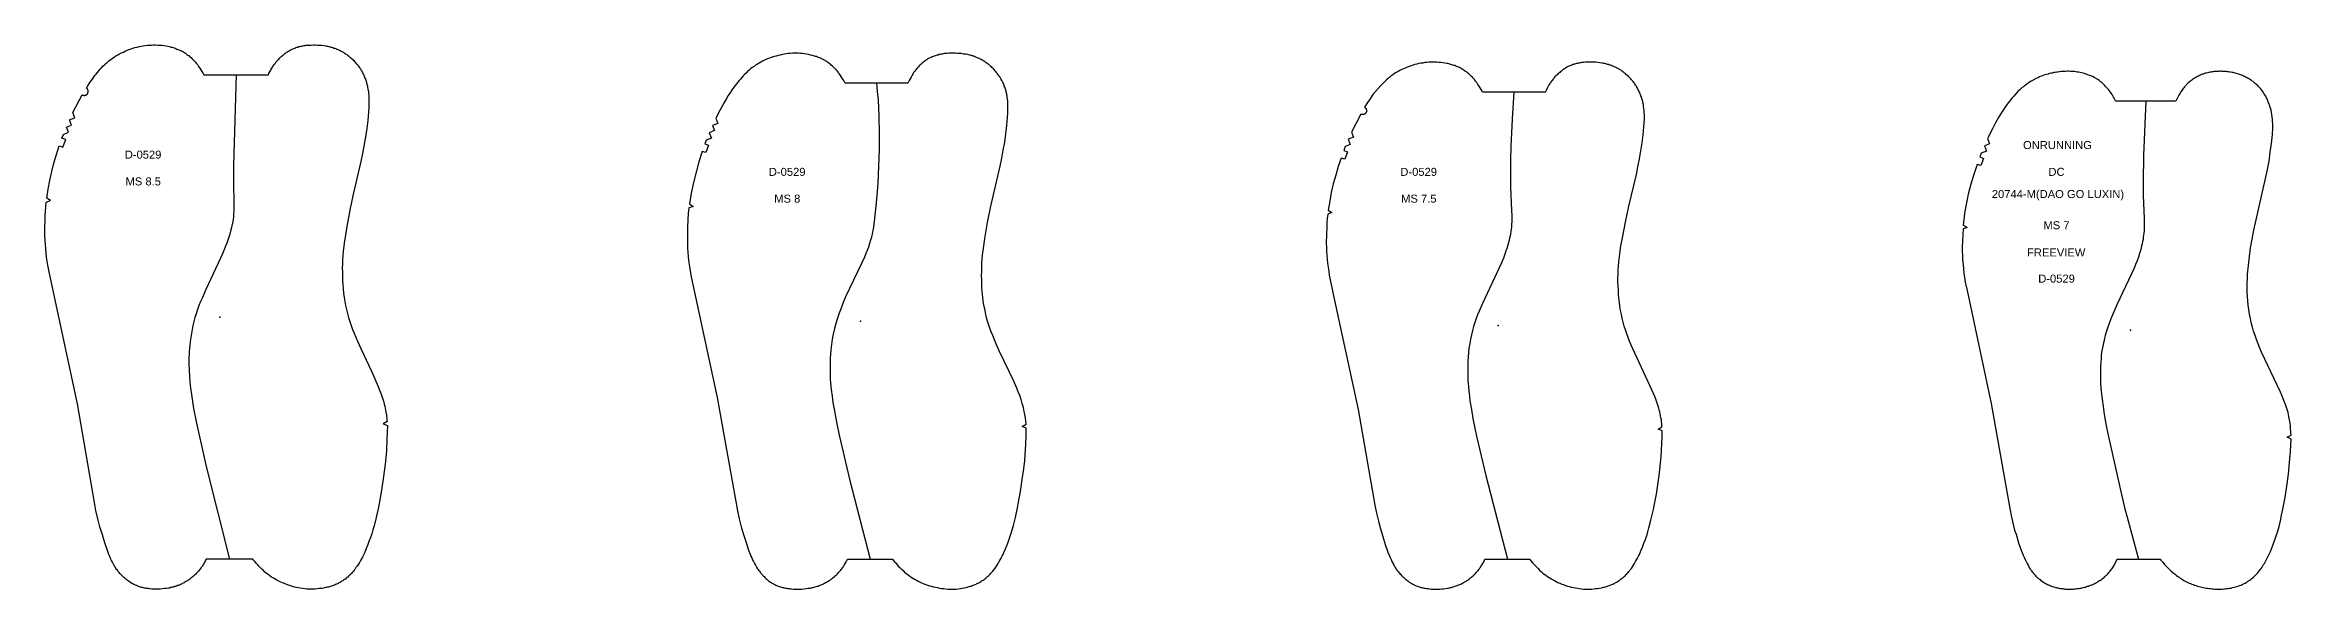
# Model space of a CAD drawing. Extents: x -397 to 4045, y -1309 to -990.
# Drawn here: x 2922 to 4045, y -1309 to -1037 of the extents above; entities that cross this region are included whole.
import ezdxf

# ---------------------------------------------------------------- set-up
doc = ezdxf.new("R2010")
doc.units = 0
doc.layers.add('DEFAULT', color=7, linetype='CONTINUOUS')
doc.styles.add('ARIAL_REGULAR', font='arial.ttf')

msp = doc.modelspace()

# ---------------------------------------------------------------- linework, layer by layer
at = {"layer": 'DEFAULT'}
for points in [[(3083.7, -1062.1), (3083.7, -1063.1), (3083.8, -1064.2), (3083.8, -1065.2), (3083.7, -1066.3), (3083.7, -1068.3), (3083.5, -1070.4), (3083.2, -1074.6), (3082.7, -1078.7), (3082, -1082.8), (3080.6, -1091.1), (3079.7, -1095.1), (3075.9, -1111.4), (3074.2, -1119.5), (3072.7, -1127.7), (3072, -1131.8), (3071.4, -1136), (3070.9, -1140.1), (3070.7, -1142.2), (3070.6, -1144.3), (3070.5, -1146.3), (3070.4, -1148.4), (3070.5, -1150.5), (3070.6, -1154.7), (3070.7, -1156.8), (3070.9, -1158.8), (3071.1, -1160.9), (3071.4, -1163.2), (3071.7, -1165.2), (3072.1, -1167.2), (3072.5, -1169.1), (3073, -1171.1), (3073.6, -1173.1), (3074.2, -1175.1), (3074.9, -1177.1), (3075.6, -1179.1), (3076.4, -1181), (3078, -1184.9), (3079.7, -1188.7), (3085.1, -1199.9), (3086.8, -1203.8), (3088.4, -1207.6), (3089.1, -1209.5), (3089.9, -1211.5), (3090.5, -1213.5), (3090.9, -1214.5), (3091.2, -1215.5), (3091.4, -1216.5), (3091.7, -1217.5), (3091.9, -1218.5), (3092.1, -1219.5), (3092.3, -1220.5), (3092.5, -1221.6), (3092.6, -1222.6), (3092.8, -1223.6), (3092.8, -1224.4), (3092.9, -1225.2), (3090.9, -1226.3), (3093, -1227.2), (3092.8, -1233.6), (3092.5, -1240), (3091.9, -1246.4), (3091.1, -1252.7), (3090.1, -1259.4), (3088.9, -1266.1), (3088.5, -1268), (3087.4, -1273.2), (3086.4, -1277.3), (3085.8, -1279.3), (3085.2, -1281.3), (3084.5, -1283.2), (3083.8, -1285.2), (3083.1, -1287.1), (3082.3, -1289.1), (3081.5, -1291), (3081, -1291.9), (3080.6, -1292.9), (3080.1, -1293.8), (3079.6, -1294.7), (3079, -1295.6), (3078.5, -1296.5), (3077.9, -1297.4), (3077.3, -1298.2), (3076.7, -1299.1), (3076.4, -1299.5), (3076.1, -1299.9), (3075.7, -1300.3), (3075.4, -1300.7), (3075, -1301.1), (3074.7, -1301.4), (3074.3, -1301.8), (3074, -1302.2), (3073.6, -1302.5), (3073.2, -1302.9), (3072.8, -1303.2), (3072.4, -1303.5), (3072, -1303.9), (3071.6, -1304.2), (3071.1, -1304.5), (3070.7, -1304.8), (3070.3, -1305), (3069.8, -1305.3), (3069.4, -1305.6), (3068.9, -1305.8), (3068.4, -1306.1), (3068, -1306.3), (3067.5, -1306.5), (3067, -1306.7), (3066.5, -1306.9), (3066, -1307.1), (3065.6, -1307.3), (3065.1, -1307.4), (3064.6, -1307.6), (3064.1, -1307.8), (3063.6, -1307.9), (3063.1, -1308), (3062.6, -1308.1), (3062, -1308.2), (3061, -1308.4), (3060, -1308.6), (3059, -1308.7), (3057.9, -1308.8), (3056.9, -1308.9), (3055.8, -1308.9), (3054.8, -1308.9), (3053.7, -1308.9), (3052.7, -1308.9), (3051.7, -1308.8), (3050.6, -1308.7), (3049.6, -1308.5), (3048.6, -1308.3), (3047.6, -1308.1), (3046.6, -1307.9), (3045.5, -1307.6), (3044.5, -1307.3), (3043.6, -1307), (3042.6, -1306.6), (3041.6, -1306.2), (3040.6, -1305.8), (3039.7, -1305.4), (3038.7, -1305), (3037.8, -1304.5), (3036.9, -1304), (3036, -1303.4), (3035.1, -1302.9), (3034.3, -1302.3), (3033.4, -1301.7), (3032.6, -1301.1), (3031.8, -1300.4), (3031, -1299.7), (3030.3, -1299), (3029.5, -1298.3), (3028.8, -1297.5), (3028.1, -1296.7), (3027.4, -1296), (3026.7, -1295.2), (3026.1, -1294.4), (3025.7, -1293.9), (3002.4, -1293.9), (3002.3, -1294.2), (3002.1, -1294.7), (3001.8, -1295.1), (3001.6, -1295.6), (3001.3, -1296.1), (3001, -1296.5), (3000.8, -1296.9), (3000.5, -1297.4), (3000.2, -1297.8), (2999.9, -1298.2), (2999.6, -1298.7), (2999.2, -1299.1), (2998.9, -1299.5), (2998.6, -1299.9), (2998.2, -1300.3), (2997.9, -1300.7), (2997.5, -1301), (2997.2, -1301.4), (2996.8, -1301.8), (2996.4, -1302.1), (2996, -1302.5), (2995.6, -1302.8), (2995.2, -1303.2), (2994.8, -1303.5), (2994.4, -1303.8), (2994, -1304.1), (2993.6, -1304.4), (2993.1, -1304.7), (2992.7, -1305), (2992.3, -1305.2), (2991.8, -1305.5), (2991.4, -1305.8), (2990.9, -1306), (2990.4, -1306.2), (2990, -1306.5), (2989.5, -1306.7), (2989, -1306.9), (2988.5, -1307.1), (2988, -1307.2), (2987.5, -1307.4), (2987, -1307.6), (2986.5, -1307.7), (2986, -1307.9), (2985.5, -1308), (2985, -1308.1), (2984.5, -1308.2), (2984, -1308.4), (2983.5, -1308.4), (2982.5, -1308.6), (2981.4, -1308.7), (2980.4, -1308.8), (2979.4, -1308.9), (2978.3, -1308.9), (2977.3, -1308.9), (2976.2, -1308.9), (2975.2, -1308.9), (2974.1, -1308.8), (2973.6, -1308.7), (2973.1, -1308.7), (2972.6, -1308.6), (2972.1, -1308.5), (2971.6, -1308.4), (2971.1, -1308.3), (2970.5, -1308.2), (2970, -1308.1), (2969.5, -1307.9), (2969.1, -1307.8), (2968.6, -1307.6), (2968.1, -1307.4), (2967.6, -1307.2), (2967.1, -1307), (2966.7, -1306.8), (2966.2, -1306.6), (2965.7, -1306.3), (2965.3, -1306.1), (2964.8, -1305.8), (2964.4, -1305.5), (2963.9, -1305.2), (2963.5, -1304.9), (2963.1, -1304.6), (2962.7, -1304.3), (2962.3, -1304), (2961.9, -1303.7), (2961.5, -1303.3), (2961.1, -1303), (2960.7, -1302.6), (2960.3, -1302.2), (2960, -1301.9), (2959.6, -1301.5), (2959.3, -1301.1), (2958.9, -1300.7), (2958.6, -1300.3), (2958.3, -1299.9), (2958, -1299.5), (2957.6, -1299.1), (2957.3, -1298.6), (2957.1, -1298.2), (2956.8, -1297.8), (2956.5, -1297.3), (2956.2, -1296.9), (2956, -1296.4), (2955.5, -1295.5), (2955, -1294.6), (2954.6, -1293.6), (2954.2, -1292.6), (2953.8, -1291.7), (2953.1, -1289.7), (2951.7, -1285.8), (2950.5, -1281.8), (2949.3, -1277.8), (2948.3, -1273.8), (2947.3, -1269.7), (2946.5, -1265.6), (2938, -1216.3), (2924, -1151.1), (2923.2, -1147), (2922.9, -1144.9), (2922.6, -1142.9), (2922.4, -1140.8), (2922.2, -1138.7), (2922, -1136.7), (2921.9, -1134.6), (2921.8, -1132.5), (2921.8, -1130.4), (2921.9, -1122.1), (2922, -1120), (2922.2, -1117.9), (2922.4, -1115.4), (2924.5, -1114.6), (2922.7, -1113.4), (2923.4, -1109), (2924.2, -1104.6), (2925.2, -1100.2), (2926.3, -1095.9), (2927.6, -1091.6), (2928.9, -1087.3), (2930.8, -1087.9), (2932.2, -1084.2), (2930.3, -1083.5), (2931, -1081.6), (2933.6, -1080.5), (2932.5, -1077.9), (2935.1, -1076.9), (2934.1, -1074.3), (2936.7, -1073.3), (2935.8, -1070.7), (2940.4, -1061.8), (2940.5, -1061.8), (2940.6, -1061.9), (2940.6, -1061.9), (2940.7, -1061.9), (2940.8, -1062), (2940.8, -1062), (2940.9, -1062), (2941, -1062), (2941, -1062), (2941.1, -1062), (2941.2, -1062.1), (2941.2, -1062.1), (2941.3, -1062.1), (2941.4, -1062.1), (2941.4, -1062.1), (2941.5, -1062.1), (2941.6, -1062.1), (2941.6, -1062.1), (2941.7, -1062.1), (2941.8, -1062), (2941.8, -1062), (2941.9, -1062), (2942, -1062), (2942, -1062), (2942.1, -1062), (2942.2, -1061.9), (2942.2, -1061.9), (2942.3, -1061.9), (2942.4, -1061.9), (2942.4, -1061.8), (2942.5, -1061.8), (2942.5, -1061.7), (2942.6, -1061.7), (2942.7, -1061.7), (2942.7, -1061.6), (2942.8, -1061.6), (2942.8, -1061.5), (2942.9, -1061.5), (2942.9, -1061.4), (2943, -1061.4), (2943, -1061.3), (2943, -1061.3), (2943.1, -1061.2), (2943.1, -1061.2), (2943.2, -1061.1), (2943.2, -1061), (2943.2, -1061), (2943.3, -1060.9), (2943.3, -1060.9), (2943.3, -1060.8), (2943.3, -1060.7), (2943.4, -1060.7), (2943.4, -1060.6), (2943.4, -1060.5), (2943.4, -1060.5), (2943.4, -1060.4), (2943.4, -1060.3), (2943.4, -1060.2), (2943.4, -1060.2), (2943.4, -1060.1), (2943.4, -1060), (2943.4, -1060), (2943.4, -1059.9), (2943.4, -1059.8), (2943.4, -1059.8), (2943.4, -1059.7), (2943.4, -1059.6), (2943.4, -1059.6), (2943.4, -1059.5), (2943.3, -1059.4), (2943.3, -1059.4), (2943.3, -1059.3), (2943.3, -1059.2), (2943.2, -1059.2), (2943.2, -1059.1), (2943.2, -1059.1), (2943.1, -1059), (2943.1, -1058.9), (2943, -1058.9), (2943, -1058.8), (2943, -1058.8), (2942.9, -1058.7), (2942.9, -1058.7), (2942.8, -1058.6), (2942.8, -1058.6), (2942.7, -1058.5), (2942.7, -1058.5), (2942.6, -1058.4), (2942.5, -1058.4), (2942.5, -1058.4), (2943.4, -1057), (2944.3, -1055.6), (2945.5, -1053.9), (2946.7, -1052.2), (2947.4, -1051.4), (2948, -1050.6), (2948.7, -1049.8), (2949.4, -1049), (2950.1, -1048.3), (2950.8, -1047.5), (2951.6, -1046.8), (2952.3, -1046.1), (2953.1, -1045.4), (2953.9, -1044.7), (2954.7, -1044.1), (2955.6, -1043.5), (2956.4, -1042.9), (2957.3, -1042.3), (2958.2, -1041.8), (2959.1, -1041.3), (2960, -1040.8), (2961, -1040.4), (2961.9, -1039.9), (2962.9, -1039.5), (2963.9, -1039.2), (2964.9, -1038.8), (2965.8, -1038.5), (2966.8, -1038.2), (2967.9, -1037.9), (2968.9, -1037.7), (2969.9, -1037.4), (2970.9, -1037.3), (2971.9, -1037.1), (2973, -1037), (2974, -1036.9), (2975, -1036.9), (2976.1, -1036.8), (2977.1, -1036.8), (2978.2, -1036.9), (2979.2, -1036.9), (2980.3, -1037), (2981.3, -1037.2), (2982.3, -1037.3), (2983.3, -1037.5), (2983.9, -1037.6), (2984.4, -1037.8), (2984.9, -1037.9), (2985.4, -1038), (2985.9, -1038.2), (2986.4, -1038.3), (2986.9, -1038.5), (2987.3, -1038.7), (2987.8, -1038.9), (2988.3, -1039.1), (2988.8, -1039.3), (2989.3, -1039.5), (2989.7, -1039.7), (2990.2, -1040), (2990.7, -1040.2), (2991.1, -1040.5), (2991.5, -1040.7), (2992, -1041), (2992.4, -1041.3), (2992.8, -1041.6), (2993.3, -1041.9), (2993.7, -1042.2), (2994.1, -1042.6), (2994.5, -1042.9), (2994.9, -1043.2), (2995.2, -1043.6), (2995.6, -1044), (2996, -1044.3), (2996.3, -1044.7), (2996.7, -1045.1), (2997, -1045.5), (2997.4, -1045.9), (2997.7, -1046.3), (2998, -1046.7), (2998.6, -1047.6), (2999.2, -1048.4), (2999.8, -1049.3), (3000.3, -1050.2), (3000.9, -1051.1), (3001.3, -1051.8), (3033.5, -1051.8), (3033.7, -1051.2), (3034.2, -1050.3), (3034.7, -1049.4), (3034.9, -1048.9), (3035.2, -1048.5), (3035.5, -1048), (3035.8, -1047.6), (3036, -1047.2), (3036.3, -1046.7), (3036.7, -1046.3), (3037, -1045.9), (3037.3, -1045.5), (3037.6, -1045.1), (3038, -1044.7), (3038.3, -1044.3), (3038.7, -1043.9), (3039, -1043.5), (3039.4, -1043.2), (3039.8, -1042.8), (3040.2, -1042.5), (3040.6, -1042.1), (3041, -1041.8), (3041.4, -1041.5), (3041.8, -1041.1), (3042.2, -1040.8), (3042.6, -1040.5), (3043.1, -1040.3), (3043.5, -1040), (3044, -1039.7), (3044.4, -1039.5), (3044.9, -1039.2), (3045.4, -1039), (3045.8, -1038.8), (3046.3, -1038.6), (3046.8, -1038.4), (3047.3, -1038.2), (3047.8, -1038), (3048.3, -1037.9), (3048.7, -1037.7), (3049.3, -1037.6), (3049.8, -1037.5), (3050.3, -1037.4), (3050.8, -1037.3), (3051.3, -1037.2), (3051.8, -1037.1), (3052.3, -1037), (3052.8, -1037), (3053.9, -1036.9), (3054.9, -1036.9), (3056, -1036.8), (3057, -1036.8), (3058.1, -1036.9), (3059.1, -1036.9), (3060.1, -1037), (3061.2, -1037.2), (3062.2, -1037.3), (3062.7, -1037.4), (3063.2, -1037.5), (3063.7, -1037.6), (3064.2, -1037.8), (3064.7, -1037.9), (3065.2, -1038), (3065.7, -1038.2), (3066.2, -1038.4), (3066.7, -1038.5), (3067.2, -1038.7), (3067.7, -1038.9), (3068.2, -1039.1), (3068.7, -1039.3), (3069.1, -1039.5), (3069.6, -1039.8), (3070.1, -1040), (3070.5, -1040.3), (3071, -1040.5), (3071.4, -1040.8), (3071.9, -1041.1), (3072.3, -1041.4), (3072.7, -1041.7), (3073.1, -1042), (3073.5, -1042.3), (3073.9, -1042.6), (3074.3, -1043), (3074.7, -1043.3), (3075.1, -1043.6), (3075.5, -1044), (3075.9, -1044.4), (3076.2, -1044.7), (3076.6, -1045.1), (3076.9, -1045.5), (3077.3, -1045.9), (3077.6, -1046.3), (3078, -1046.7), (3078.3, -1047.1), (3078.6, -1047.5), (3078.9, -1048), (3079.2, -1048.4), (3079.5, -1048.8), (3079.7, -1049.3), (3080, -1049.7), (3080.3, -1050.2), (3080.5, -1050.6), (3080.8, -1051.1), (3081, -1051.6), (3081.2, -1052), (3081.4, -1052.5), (3081.6, -1053), (3081.8, -1053.5), (3082, -1054), (3082.2, -1054.4), (3082.4, -1054.9), (3082.5, -1055.4), (3082.6, -1055.9), (3082.8, -1056.4), (3082.9, -1056.9), (3083, -1057.5), (3083.1, -1058), (3083.3, -1059), (3083.5, -1060), (3083.6, -1061.1)], [(3321.9, -1056), (3321.7, -1055.6), (3321.2, -1054.7), (3320.6, -1053.8), (3320.1, -1052.9), (3319.5, -1052.1), (3318.9, -1051.2), (3318.6, -1050.8), (3318.3, -1050.4), (3318, -1050), (3317.6, -1049.6), (3317.3, -1049.2), (3317, -1048.9), (3316.6, -1048.5), (3316.2, -1048.1), (3315.9, -1047.8), (3315.5, -1047.4), (3315.1, -1047.1), (3314.7, -1046.7), (3314.3, -1046.4), (3313.9, -1046.1), (3313.5, -1045.8), (3313.1, -1045.5), (3312.7, -1045.2), (3312.2, -1044.9), (3311.8, -1044.7), (3311.4, -1044.4), (3310.9, -1044.2), (3310.4, -1043.9), (3310, -1043.7), (3309.5, -1043.5), (3309.1, -1043.3), (3308.6, -1043.1), (3308.1, -1042.9), (3307.6, -1042.7), (3307.1, -1042.6), (3306.6, -1042.4), (3305.6, -1042.1), (3304.6, -1041.9), (3303.6, -1041.6), (3302.6, -1041.4), (3301.6, -1041.3), (3300.6, -1041.2), (3299.6, -1041.1), (3298.5, -1041), (3297.5, -1041), (3296.5, -1041), (3295.5, -1041), (3294.4, -1041.1), (3293.4, -1041.2), (3292.4, -1041.3), (3291.4, -1041.5), (3290.4, -1041.7), (3289.4, -1041.9), (3288.4, -1042.1), (3287.4, -1042.4), (3286.4, -1042.7), (3285.4, -1043), (3284.4, -1043.3), (3283.5, -1043.7), (3282.5, -1044), (3281.6, -1044.5), (3280.6, -1044.9), (3279.7, -1045.4), (3278.8, -1045.9), (3278, -1046.4), (3277.1, -1047), (3276.3, -1047.6), (3275.4, -1048.2), (3274.6, -1048.8), (3273.8, -1049.5), (3273.1, -1050.2), (3272.3, -1050.9), (3271.6, -1051.6), (3270.9, -1052.3), (3270.2, -1053.1), (3269.5, -1053.9), (3268.8, -1054.7), (3268.2, -1055.4), (3266.9, -1057.1), (3265.7, -1058.7), (3264.5, -1060.4), (3263.4, -1062.1), (3262.3, -1063.9), (3261.3, -1065.7), (3259.4, -1069.3), (3257.2, -1073.5), (3258.2, -1076.2), (3255.5, -1077.1), (3256.5, -1079.7), (3253.9, -1080.8), (3255, -1083.4), (3252.4, -1084.5), (3251.7, -1086.3), (3253.5, -1087), (3252.2, -1090.7), (3250.3, -1090.1), (3248.7, -1095.3), (3247.3, -1100.5), (3246, -1105.7), (3244.9, -1111), (3244, -1116.3), (3245.8, -1117.6), (3243.7, -1118.3), (3243.4, -1121.2), (3243.2, -1124.1), (3243, -1128.2), (3243, -1132.4), (3243, -1136.5), (3243.1, -1138.5), (3243.2, -1140.6), (3243.4, -1142.6), (3243.6, -1144.7), (3243.9, -1146.7), (3244.2, -1148.7), (3244.9, -1152.8), (3257.9, -1213.1), (3268, -1269.8), (3268.9, -1273.8), (3269.9, -1277.8), (3271.1, -1281.7), (3272.3, -1285.6), (3273.6, -1289.5), (3274.4, -1291.4), (3274.7, -1292.4), (3275.2, -1293.3), (3275.6, -1294.3), (3276, -1295.2), (3276.5, -1296.1), (3277, -1297), (3277.5, -1297.9), (3278.1, -1298.8), (3278.4, -1299.2), (3278.7, -1299.6), (3279, -1300), (3279.3, -1300.4), (3279.6, -1300.8), (3279.9, -1301.2), (3280.3, -1301.6), (3280.6, -1302), (3281, -1302.4), (3281.3, -1302.7), (3281.7, -1303.1), (3282.1, -1303.5), (3282.4, -1303.8), (3282.8, -1304.1), (3283.2, -1304.5), (3283.6, -1304.8), (3284.1, -1305.1), (3284.5, -1305.4), (3284.9, -1305.6), (3285.3, -1305.9), (3285.8, -1306.2), (3286.2, -1306.4), (3286.7, -1306.6), (3287.2, -1306.9), (3287.6, -1307.1), (3288.1, -1307.3), (3288.6, -1307.4), (3289.1, -1307.6), (3289.6, -1307.8), (3290.1, -1307.9), (3290.5, -1308.1), (3291, -1308.2), (3291.5, -1308.3), (3292.1, -1308.4), (3292.6, -1308.5), (3293.1, -1308.6), (3293.6, -1308.7), (3294.1, -1308.7), (3294.6, -1308.8), (3295.1, -1308.8), (3296.1, -1308.9), (3297.2, -1308.9), (3298.2, -1308.9), (3299.2, -1308.9), (3300.2, -1308.9), (3301.3, -1308.8), (3302.3, -1308.7), (3303.3, -1308.5), (3304.3, -1308.4), (3305.3, -1308.2), (3305.8, -1308.1), (3306.3, -1307.9), (3306.8, -1307.8), (3307.3, -1307.7), (3307.8, -1307.5), (3308.3, -1307.4), (3308.8, -1307.2), (3309.3, -1307), (3309.8, -1306.8), (3310.2, -1306.6), (3310.7, -1306.4), (3311.2, -1306.2), (3311.6, -1306), (3312.1, -1305.7), (3312.5, -1305.5), (3313, -1305.2), (3313.4, -1305), (3313.8, -1304.7), (3314.3, -1304.4), (3314.7, -1304.1), (3315.1, -1303.8), (3315.5, -1303.5), (3315.9, -1303.2), (3316.3, -1302.9), (3316.7, -1302.5), (3317.1, -1302.2), (3317.5, -1301.8), (3317.8, -1301.5), (3318.2, -1301.1), (3318.5, -1300.7), (3318.9, -1300.3), (3319.2, -1300), (3319.6, -1299.6), (3319.9, -1299.2), (3320.2, -1298.8), (3320.5, -1298.3), (3320.8, -1297.9), (3321.1, -1297.5), (3321.4, -1297.1), (3321.6, -1296.6), (3321.9, -1296.2), (3322.2, -1295.7), (3322.4, -1295.3), (3322.6, -1294.8), (3322.9, -1294.4), (3323.1, -1293.9), (3345.5, -1293.9), (3345.9, -1294.5), (3346.6, -1295.3), (3347.3, -1296), (3347.9, -1296.8), (3348.6, -1297.6), (3349.3, -1298.3), (3350.1, -1299), (3350.8, -1299.7), (3351.6, -1300.4), (3352.4, -1301.1), (3353.2, -1301.7), (3354, -1302.3), (3354.9, -1302.9), (3355.7, -1303.5), (3356.6, -1304), (3357.5, -1304.5), (3358.4, -1305), (3359.3, -1305.5), (3360.3, -1305.9), (3361.2, -1306.3), (3362.2, -1306.6), (3363.1, -1306.9), (3364.1, -1307.3), (3365.1, -1307.5), (3366.1, -1307.8), (3367.1, -1308), (3368.1, -1308.2), (3369.1, -1308.4), (3370.1, -1308.6), (3371.2, -1308.7), (3372.2, -1308.8), (3373.2, -1308.9), (3374.2, -1308.9), (3375.3, -1308.9), (3376.3, -1308.9), (3377.3, -1308.9), (3378.3, -1308.8), (3379.4, -1308.6), (3380.4, -1308.5), (3381.4, -1308.3), (3382.4, -1308.1), (3383.4, -1307.8), (3384.4, -1307.5), (3384.9, -1307.4), (3385.4, -1307.2), (3385.8, -1307), (3386.3, -1306.8), (3386.8, -1306.6), (3387.3, -1306.4), (3387.7, -1306.2), (3388.2, -1306), (3388.7, -1305.8), (3389.1, -1305.5), (3389.5, -1305.3), (3390, -1305), (3390.4, -1304.7), (3390.8, -1304.4), (3391.3, -1304.1), (3391.7, -1303.8), (3392.1, -1303.5), (3392.5, -1303.2), (3392.9, -1302.8), (3393.2, -1302.5), (3393.6, -1302.1), (3394, -1301.8), (3394.3, -1301.4), (3394.7, -1301), (3395, -1300.7), (3395.4, -1300.3), (3395.7, -1299.9), (3396, -1299.5), (3396.4, -1299.1), (3396.7, -1298.7), (3397.3, -1297.8), (3397.8, -1297), (3398.4, -1296.1), (3398.9, -1295.2), (3399.4, -1294.3), (3399.9, -1293.4), (3400.4, -1292.5), (3401.2, -1290.6), (3402, -1288.8), (3402.8, -1286.8), (3403.5, -1284.9), (3404.2, -1283), (3404.8, -1281), (3406, -1277.1), (3407, -1273.1), (3408, -1268.3), (3408.4, -1266.3), (3409.5, -1260.2), (3410.4, -1254.1), (3411.1, -1248.8), (3411.6, -1244.7), (3412.2, -1236.5), (3412.4, -1232.5), (3412.4, -1230.5), (3412.4, -1229.5), (3412.4, -1228.5), (3410.4, -1227.6), (3412.3, -1226.5), (3412.2, -1224.9), (3412, -1223.3), (3411.7, -1221.7), (3411.4, -1220.1), (3411.2, -1219.1), (3411, -1218.1), (3410.7, -1217.1), (3410.4, -1216.1), (3409.8, -1214.2), (3409.1, -1212.2), (3408.4, -1210.3), (3407.6, -1208.4), (3406, -1204.6), (3398.9, -1189.8), (3397.2, -1186), (3395.7, -1182.2), (3394.9, -1180.3), (3394.2, -1178.4), (3393.5, -1176.4), (3392.9, -1174.5), (3392.4, -1172.6), (3392, -1170.7), (3391.6, -1168.8), (3391.2, -1166.9), (3390.9, -1164.9), (3390.7, -1163.2), (3390.5, -1161.6), (3390.4, -1159.9), (3390.2, -1158.3), (3390.1, -1156.2), (3390.1, -1154.2), (3390, -1152.1), (3390.1, -1150.1), (3390.1, -1148), (3390.2, -1145.9), (3390.3, -1143.9), (3390.5, -1141.8), (3390.8, -1139.8), (3391.6, -1133.7), (3393, -1125.6), (3394.7, -1117.5), (3399.3, -1097.5), (3400.2, -1093.5), (3400.9, -1089.4), (3401.6, -1085.4), (3402.2, -1081.3), (3402.7, -1077.2), (3403, -1073.1), (3403.2, -1071.1), (3403.2, -1069), (3403.2, -1068), (3403.2, -1067), (3403.2, -1065.9), (3403.1, -1064.9), (3403, -1063.9), (3402.9, -1062.9), (3402.8, -1062.4), (3402.7, -1061.9), (3402.6, -1061.4), (3402.5, -1060.9), (3402.4, -1060.4), (3402.3, -1059.9), (3402.1, -1059.4), (3402, -1058.9), (3401.8, -1058.4), (3401.6, -1057.9), (3401.4, -1057.4), (3401.3, -1056.9), (3401.1, -1056.5), (3400.8, -1056), (3400.6, -1055.5), (3400.4, -1055.1), (3400.2, -1054.6), (3399.9, -1054.2), (3399.7, -1053.7), (3399.4, -1053.3), (3399.1, -1052.8), (3398.8, -1052.4), (3398.5, -1052), (3398.2, -1051.6), (3397.9, -1051.2), (3397.6, -1050.8), (3397.3, -1050.4), (3397, -1050), (3396.6, -1049.6), (3396.3, -1049.2), (3395.9, -1048.8), (3395.6, -1048.5), (3395.2, -1048.1), (3394.8, -1047.7), (3394.5, -1047.4), (3394.1, -1047.1), (3393.7, -1046.7), (3393.3, -1046.4), (3392.9, -1046.1), (3392.4, -1045.8), (3392, -1045.5), (3391.6, -1045.2), (3391.2, -1044.9), (3390.7, -1044.7), (3390.3, -1044.4), (3389.8, -1044.2), (3389.4, -1043.9), (3388.9, -1043.7), (3388.4, -1043.5), (3388, -1043.3), (3387.5, -1043.1), (3387, -1042.9), (3386.5, -1042.7), (3386.1, -1042.5), (3385.6, -1042.4), (3385.1, -1042.2), (3384.6, -1042.1), (3384.1, -1042), (3383.6, -1041.8), (3383.1, -1041.7), (3382.1, -1041.5), (3381.1, -1041.4), (3380, -1041.2), (3379, -1041.1), (3378, -1041.1), (3377, -1041), (3375.9, -1041), (3374.9, -1041), (3373.9, -1041), (3372.9, -1041.1), (3372.3, -1041.1), (3371.8, -1041.2), (3371.3, -1041.2), (3370.8, -1041.3), (3370.3, -1041.4), (3369.8, -1041.5), (3369.3, -1041.6), (3368.8, -1041.7), (3368.3, -1041.9), (3367.8, -1042), (3367.3, -1042.1), (3366.8, -1042.3), (3366.3, -1042.5), (3365.9, -1042.7), (3365.4, -1042.8), (3364.9, -1043.1), (3364.4, -1043.3), (3364, -1043.5), (3363.5, -1043.7), (3363.1, -1044), (3362.7, -1044.3), (3362.2, -1044.5), (3361.8, -1044.8), (3361.4, -1045.1), (3361, -1045.5), (3360.6, -1045.8), (3360.2, -1046.1), (3359.8, -1046.5), (3359.4, -1046.8), (3359.1, -1047.2), (3358.7, -1047.5), (3358.4, -1047.9), (3358, -1048.3), (3357.7, -1048.7), (3357.3, -1049.1), (3357, -1049.5), (3356.7, -1049.9), (3356.4, -1050.3), (3356.1, -1050.7), (3355.8, -1051.2), (3355.3, -1052), (3354.8, -1052.9), (3354.3, -1053.8), (3353.8, -1054.7), (3353.3, -1055.6), (3353.2, -1056)], [(3728.8, -1219.4), (3728.6, -1218.4), (3728.3, -1217.4), (3728, -1216.5), (3727.3, -1214.5), (3726.6, -1212.6), (3725.8, -1210.8), (3724.2, -1207.1), (3715.6, -1188.8), (3714.8, -1186.9), (3714, -1185), (3713.3, -1183.2), (3712.6, -1181.3), (3711.9, -1179.3), (3711.3, -1177.4), (3710.8, -1175.5), (3710.3, -1173.5), (3709.9, -1171.6), (3709.5, -1169.7), (3709.2, -1167.7), (3708.9, -1165.5), (3708.7, -1163.5), (3708.5, -1161.5), (3708.4, -1159.5), (3708.3, -1157.5), (3708.2, -1155.4), (3708.2, -1153.4), (3708.3, -1151.4), (3708.3, -1149.4), (3708.5, -1147.4), (3708.7, -1145.3), (3709.2, -1141.3), (3709.7, -1137.3), (3710.4, -1133.3), (3711.9, -1125.4), (3713.6, -1117.5), (3717.4, -1101.7), (3718.2, -1097.8), (3719, -1093.8), (3719.7, -1089.8), (3720.3, -1085.8), (3720.8, -1081.8), (3721.2, -1077.8), (3721.3, -1075.8), (3721.4, -1073.7), (3721.4, -1072.7), (3721.4, -1071.7), (3721.3, -1070.7), (3721.3, -1069.7), (3721.2, -1068.7), (3721, -1067.7), (3720.9, -1066.7), (3720.7, -1065.7), (3720.6, -1065.2), (3720.4, -1064.7), (3720.3, -1064.2), (3720.2, -1063.7), (3720, -1063.2), (3719.9, -1062.8), (3719.7, -1062.3), (3719.5, -1061.8), (3719.3, -1061.3), (3719.1, -1060.9), (3718.9, -1060.4), (3718.7, -1060), (3718.5, -1059.5), (3718.3, -1059.1), (3718, -1058.6), (3717.8, -1058.2), (3717.5, -1057.7), (3717.3, -1057.3), (3717, -1056.9), (3716.7, -1056.5), (3716.4, -1056), (3716.1, -1055.6), (3715.8, -1055.2), (3715.5, -1054.8), (3715.2, -1054.4), (3714.8, -1054.1), (3714.5, -1053.7), (3714.2, -1053.3), (3713.8, -1052.9), (3713.4, -1052.6), (3713.1, -1052.2), (3712.7, -1051.9), (3712.3, -1051.6), (3711.9, -1051.2), (3711.5, -1050.9), (3711.1, -1050.6), (3710.7, -1050.3), (3710.3, -1050), (3709.9, -1049.7), (3709.5, -1049.5), (3709.1, -1049.2), (3708.6, -1048.9), (3708.2, -1048.7), (3707.7, -1048.5), (3707.3, -1048.2), (3706.8, -1048), (3706.4, -1047.8), (3705.9, -1047.6), (3705.4, -1047.4), (3705, -1047.2), (3704.5, -1047), (3704, -1046.9), (3703.5, -1046.7), (3703, -1046.6), (3702.6, -1046.4), (3702.1, -1046.3), (3701.6, -1046.2), (3701.1, -1046.1), (3700.6, -1046), (3700.1, -1045.9), (3699.1, -1045.8), (3698.1, -1045.6), (3697.1, -1045.5), (3696.1, -1045.5), (3695.1, -1045.5), (3694, -1045.4), (3693, -1045.5), (3692, -1045.5), (3691, -1045.6), (3690.5, -1045.6), (3690, -1045.7), (3689.5, -1045.8), (3689, -1045.9), (3688.5, -1045.9), (3688, -1046.1), (3687.5, -1046.2), (3687, -1046.3), (3686.5, -1046.4), (3686.1, -1046.6), (3685.6, -1046.7), (3685.1, -1046.9), (3684.7, -1047.1), (3684.2, -1047.3), (3683.7, -1047.5), (3683.3, -1047.7), (3682.8, -1048), (3682.4, -1048.2), (3682, -1048.5), (3681.5, -1048.8), (3681.1, -1049), (3680.7, -1049.3), (3680.3, -1049.6), (3679.9, -1049.9), (3679.5, -1050.2), (3679.1, -1050.6), (3678.7, -1050.9), (3678.3, -1051.2), (3677.9, -1051.6), (3677.6, -1051.9), (3677.2, -1052.3), (3676.9, -1052.7), (3676.5, -1053), (3676.2, -1053.4), (3675.9, -1053.8), (3675.6, -1054.2), (3675.3, -1054.6), (3674.9, -1055), (3674.7, -1055.4), (3674.4, -1055.8), (3674.1, -1056.2), (3673.8, -1056.7), (3673.6, -1057.1), (3673.3, -1057.5), (3672.8, -1058.4), (3672.4, -1059.3), (3672, -1060.3), (3671.9, -1060.4), (3640.5, -1060.4), (3640.3, -1060), (3639.8, -1059.2), (3639.3, -1058.3), (3638.8, -1057.4), (3638.2, -1056.6), (3637.6, -1055.7), (3637, -1054.9), (3636.7, -1054.5), (3636.4, -1054.2), (3636.1, -1053.8), (3635.7, -1053.4), (3635.4, -1053), (3635, -1052.7), (3634.7, -1052.3), (3634.3, -1052), (3633.9, -1051.6), (3633.6, -1051.3), (3633.2, -1051), (3632.8, -1050.7), (3632.4, -1050.3), (3632, -1050.1), (3631.5, -1049.8), (3631.1, -1049.5), (3630.7, -1049.2), (3630.3, -1049), (3629.8, -1048.7), (3629.4, -1048.5), (3628.9, -1048.2), (3628.5, -1048), (3628, -1047.8), (3627.5, -1047.6), (3627.1, -1047.4), (3626.6, -1047.2), (3626.1, -1047.1), (3625.6, -1046.9), (3625.2, -1046.8), (3624.7, -1046.6), (3624.2, -1046.5), (3623.7, -1046.3), (3623.2, -1046.2), (3622.7, -1046.1), (3621.7, -1045.9), (3620.7, -1045.8), (3619.7, -1045.6), (3618.7, -1045.6), (3617.7, -1045.5), (3616.7, -1045.5), (3615.7, -1045.4), (3614.7, -1045.5), (3613.7, -1045.5), (3612.6, -1045.6), (3611.6, -1045.7), (3610.6, -1045.9), (3609.6, -1046), (3608.7, -1046.2), (3607.7, -1046.5), (3606.7, -1046.7), (3605.7, -1047), (3604.8, -1047.3), (3603.8, -1047.7), (3602.9, -1048), (3601.9, -1048.4), (3601, -1048.8), (3600.1, -1049.2), (3599.2, -1049.7), (3598.3, -1050.2), (3597.4, -1050.7), (3596.5, -1051.2), (3595.7, -1051.8), (3594.9, -1052.3), (3594.1, -1053), (3593.3, -1053.6), (3592.5, -1054.3), (3591.8, -1055), (3591.1, -1055.7), (3590.4, -1056.4), (3589.7, -1057.1), (3588.3, -1058.6), (3587, -1060.2), (3585.7, -1061.7), (3584.5, -1063.4), (3583.8, -1064.5), (3583, -1065.7), (3581.5, -1068), (3581.6, -1068), (3581.7, -1068.1), (3581.7, -1068.1), (3581.8, -1068.2), (3581.8, -1068.2), (3581.9, -1068.3), (3581.9, -1068.3), (3582, -1068.4), (3582, -1068.4), (3582.1, -1068.5), (3582.1, -1068.5), (3582.2, -1068.6), (3582.2, -1068.6), (3582.2, -1068.7), (3582.3, -1068.7), (3582.3, -1068.8), (3582.3, -1068.9), (3582.4, -1068.9), (3582.4, -1069), (3582.4, -1069.1), (3582.4, -1069.1), (3582.5, -1069.2), (3582.5, -1069.3), (3582.5, -1069.3), (3582.5, -1069.4), (3582.5, -1069.5), (3582.5, -1069.5), (3582.5, -1069.6), (3582.5, -1069.7), (3582.5, -1069.7), (3582.5, -1069.8), (3582.5, -1069.9), (3582.5, -1069.9), (3582.5, -1070), (3582.5, -1070.1), (3582.5, -1070.2), (3582.5, -1070.2), (3582.5, -1070.3), (3582.4, -1070.4), (3582.4, -1070.4), (3582.4, -1070.5), (3582.4, -1070.5), (3582.3, -1070.6), (3582.3, -1070.7), (3582.3, -1070.7), (3582.2, -1070.8), (3582.2, -1070.9), (3582.2, -1070.9), (3582.1, -1071), (3582.1, -1071), (3582, -1071.1), (3582, -1071.1), (3581.9, -1071.2), (3581.9, -1071.2), (3581.8, -1071.3), (3581.8, -1071.3), (3581.7, -1071.4), (3581.7, -1071.4), (3581.6, -1071.4), (3581.5, -1071.5), (3581.5, -1071.5), (3581.4, -1071.5), (3581.4, -1071.6), (3581.3, -1071.6), (3581.2, -1071.6), (3581.2, -1071.6), (3581.1, -1071.7), (3581, -1071.7), (3581, -1071.7), (3580.9, -1071.7), (3580.8, -1071.7), (3580.8, -1071.7), (3580.7, -1071.7), (3580.6, -1071.7), (3580.6, -1071.7), (3580.5, -1071.7), (3580.4, -1071.7), (3580.3, -1071.7), (3580.3, -1071.7), (3580.2, -1071.7), (3580.1, -1071.7), (3580.1, -1071.7), (3580, -1071.7), (3579.9, -1071.7), (3579.9, -1071.6), (3579.8, -1071.6), (3579.7, -1071.6), (3579.7, -1071.5), (3579.6, -1071.5), (3579.6, -1071.5), (3575, -1080.4), (3576, -1083), (3573.4, -1084), (3574.4, -1086.6), (3571.8, -1087.7), (3571.1, -1089.6), (3573, -1090.3), (3571.7, -1094), (3569.8, -1093.4), (3568.4, -1097.6), (3567.1, -1101.9), (3565.9, -1106.3), (3564.9, -1110.6), (3564.1, -1115), (3563.3, -1119.5), (3565.2, -1120.7), (3563.1, -1121.5), (3562.8, -1123.7), (3562.7, -1125.7), (3562.6, -1127.8), (3562.5, -1131.8), (3562.4, -1135.9), (3562.5, -1137.9), (3562.5, -1139.9), (3562.6, -1141.9), (3562.8, -1143.9), (3563, -1145.9), (3563.3, -1148), (3563.6, -1150), (3563.9, -1151.9), (3566.3, -1163.8), (3578.4, -1219.2), (3586.7, -1267), (3587.5, -1271), (3588.5, -1274.9), (3589.5, -1278.8), (3590.7, -1282.7), (3591.9, -1286.6), (3593.2, -1290.4), (3594, -1292.3), (3594.3, -1293.2), (3594.8, -1294.1), (3595.2, -1295.1), (3595.6, -1296), (3596.1, -1296.8), (3596.4, -1297.3), (3596.6, -1297.7), (3596.9, -1298.1), (3597.2, -1298.6), (3597.4, -1299), (3597.7, -1299.4), (3598, -1299.8), (3598.3, -1300.2), (3598.7, -1300.6), (3599, -1301), (3599.3, -1301.4), (3599.7, -1301.7), (3600, -1302.1), (3600.4, -1302.5), (3600.7, -1302.8), (3601.1, -1303.2), (3601.5, -1303.5), (3601.9, -1303.8), (3602.3, -1304.1), (3602.7, -1304.5), (3603.1, -1304.8), (3603.5, -1305.1), (3603.9, -1305.4), (3604.3, -1305.6), (3604.7, -1305.9), (3605.2, -1306.2), (3605.6, -1306.4), (3606.1, -1306.6), (3606.5, -1306.9), (3607, -1307.1), (3607.4, -1307.3), (3607.9, -1307.5), (3608.4, -1307.6), (3608.9, -1307.8), (3609.3, -1308), (3609.8, -1308.1), (3610.3, -1308.2), (3610.8, -1308.3), (3611.3, -1308.4), (3611.8, -1308.5), (3612.3, -1308.6), (3612.8, -1308.7), (3613.3, -1308.7), (3613.8, -1308.8), (3614.8, -1308.9), (3615.8, -1308.9), (3616.8, -1308.9), (3617.8, -1308.9), (3618.9, -1308.9), (3619.9, -1308.8), (3620.9, -1308.8), (3621.9, -1308.6), (3622.9, -1308.5), (3623.4, -1308.4), (3623.9, -1308.3), (3624.4, -1308.2), (3624.9, -1308.1), (3625.3, -1307.9), (3625.8, -1307.8), (3626.3, -1307.7), (3626.8, -1307.5), (3627.3, -1307.3), (3627.8, -1307.2), (3628.2, -1307), (3628.7, -1306.8), (3629.2, -1306.6), (3629.6, -1306.4), (3630.1, -1306.2), (3630.5, -1305.9), (3631, -1305.7), (3631.4, -1305.4), (3631.8, -1305.2), (3632.3, -1304.9), (3632.7, -1304.7), (3633.1, -1304.4), (3633.5, -1304.1), (3633.9, -1303.8), (3634.3, -1303.5), (3634.7, -1303.1), (3635.1, -1302.8), (3635.5, -1302.5), (3635.9, -1302.1), (3636.2, -1301.8), (3636.6, -1301.4), (3636.9, -1301.1), (3637.3, -1300.7), (3637.6, -1300.3), (3638, -1299.9), (3638.3, -1299.6), (3638.6, -1299.2), (3638.9, -1298.8), (3639.2, -1298.3), (3639.5, -1297.9), (3639.8, -1297.5), (3640, -1297.1), (3640.3, -1296.7), (3640.6, -1296.2), (3640.8, -1295.8), (3641.1, -1295.3), (3641.3, -1294.9), (3641.5, -1294.4), (3641.7, -1294), (3641.7, -1293.9), (3664, -1293.9), (3664.2, -1294.2), (3665.5, -1295.8), (3666.9, -1297.3), (3667.6, -1298), (3668.3, -1298.7), (3669, -1299.4), (3669.8, -1300.1), (3670.5, -1300.8), (3671.3, -1301.4), (3672.1, -1302), (3672.9, -1302.6), (3673.8, -1303.2), (3674.6, -1303.7), (3675.5, -1304.2), (3676.4, -1304.7), (3677.3, -1305.2), (3678.2, -1305.6), (3679.1, -1306), (3680.1, -1306.4), (3681, -1306.7), (3682, -1307.1), (3682.9, -1307.4), (3683.9, -1307.7), (3684.9, -1307.9), (3685.9, -1308.1), (3686.9, -1308.3), (3687.9, -1308.5), (3688.9, -1308.7), (3689.9, -1308.8), (3690.9, -1308.9), (3691.9, -1308.9), (3692.9, -1308.9), (3693.9, -1308.9), (3694.9, -1308.9), (3695.9, -1308.8), (3696.9, -1308.7), (3697.9, -1308.6), (3698.9, -1308.5), (3699.9, -1308.3), (3700.4, -1308.2), (3700.9, -1308), (3701.4, -1307.9), (3701.9, -1307.8), (3702.4, -1307.6), (3702.9, -1307.5), (3703.3, -1307.3), (3703.8, -1307.1), (3704.3, -1307), (3704.7, -1306.8), (3705.2, -1306.6), (3705.7, -1306.4), (3706.1, -1306.1), (3706.6, -1305.9), (3707, -1305.7), (3707.5, -1305.4), (3707.9, -1305.2), (3708.3, -1304.9), (3708.8, -1304.6), (3709.2, -1304.3), (3709.6, -1304), (3710, -1303.7), (3710.4, -1303.4), (3710.8, -1303.1), (3711.2, -1302.8), (3711.5, -1302.4), (3711.9, -1302.1), (3712.2, -1301.7), (3712.6, -1301.4), (3712.9, -1301), (3713.3, -1300.6), (3713.6, -1300.2), (3713.9, -1299.8), (3714.2, -1299.4), (3714.9, -1298.6), (3715.4, -1297.8), (3716, -1297), (3716.5, -1296.1), (3717, -1295.2), (3717.5, -1294.3), (3718, -1293.4), (3718.4, -1292.5), (3718.9, -1291.6), (3719.7, -1289.8), (3720.5, -1287.9), (3721.2, -1286), (3721.9, -1284.1), (3722.6, -1282.2), (3723.2, -1280.3), (3723.7, -1278.3), (3724.7, -1274.4), (3725.9, -1269.2), (3726.3, -1267.3), (3727.4, -1261.4), (3728.8, -1252.2), (3729.2, -1249.1), (3729.5, -1245.9), (3729.8, -1242.7), (3730, -1239.5), (3730.2, -1236.2), (3730.3, -1233), (3730.3, -1229.8), (3728.3, -1228.9), (3730.2, -1227.8), (3730.2, -1227.1), (3730.1, -1226.3), (3730, -1225.3), (3729.9, -1224.3), (3729.7, -1223.3), (3729.5, -1222.3), (3729.3, -1221.3), (3729.1, -1220.3)], [(3979.3, -1293.9), (3979.6, -1294.4), (3980.6, -1295.5), (3981.5, -1296.6), (3982.5, -1297.7), (3983.6, -1298.8), (3984.6, -1299.8), (3985.7, -1300.8), (3986.3, -1301.2), (3986.9, -1301.7), (3987.5, -1302.1), (3988.1, -1302.6), (3988.7, -1303), (3989.3, -1303.4), (3989.9, -1303.8), (3990.5, -1304.2), (3991.1, -1304.6), (3991.8, -1304.9), (3992.4, -1305.3), (3993.1, -1305.6), (3993.8, -1305.9), (3994.5, -1306.2), (3995.1, -1306.5), (3995.8, -1306.7), (3996.5, -1307), (3997.2, -1307.2), (3997.9, -1307.4), (3998.6, -1307.6), (3999.4, -1307.8), (4000.1, -1308), (4000.8, -1308.1), (4001.5, -1308.3), (4002.3, -1308.4), (4003, -1308.5), (4003.7, -1308.6), (4004.4, -1308.7), (4005.2, -1308.8), (4005.9, -1308.8), (4006.6, -1308.9), (4007.4, -1308.9), (4008.1, -1308.9), (4008.9, -1308.9), (4009.6, -1308.9), (4010.3, -1308.9), (4011.1, -1308.8), (4011.8, -1308.8), (4012.5, -1308.7), (4013.3, -1308.6), (4014, -1308.5), (4014.7, -1308.4), (4015.4, -1308.2), (4016.2, -1308), (4016.9, -1307.8), (4017.6, -1307.6), (4018.3, -1307.4), (4019, -1307.1), (4019.7, -1306.9), (4020.3, -1306.6), (4021, -1306.3), (4021.7, -1305.9), (4022.3, -1305.6), (4022.6, -1305.4), (4022.9, -1305.2), (4023.2, -1305), (4023.5, -1304.8), (4024.1, -1304.4), (4024.7, -1303.9), (4025.3, -1303.5), (4025.9, -1303), (4026.4, -1302.5), (4026.9, -1302), (4027.5, -1301.4), (4027.9, -1300.9), (4028.4, -1300.3), (4028.9, -1299.7), (4029.3, -1299.2), (4029.8, -1298.6), (4030.2, -1298), (4030.6, -1297.3), (4031, -1296.7), (4031.4, -1296.1), (4031.8, -1295.5), (4032.5, -1294.2), (4033.1, -1292.8), (4033.8, -1291.5), (4034.4, -1290.2), (4034.9, -1288.8), (4035.5, -1287.4), (4036, -1286.1), (4037, -1283.3), (4037.9, -1280.5), (4038.7, -1277.6), (4039.4, -1274.8), (4040, -1271.9), (4040.6, -1269), (4041.7, -1263.2), (4042.6, -1257.4), (4043.4, -1251.5), (4044, -1245.7), (4044.4, -1240.1), (4044.7, -1233.9), (4042.7, -1233), (4044.7, -1231.9), (4044.6, -1230.4), (4044.5, -1228.6), (4044.4, -1227.3), (4044.2, -1225.9), (4044.1, -1225.2), (4044, -1224.4), (4043.8, -1223.5), (4043.6, -1222.6), (4043.4, -1221.7), (4043.2, -1220.7), (4042.9, -1219.7), (4042.6, -1218.7), (4041.9, -1216.7), (4041.1, -1214.6), (4040.3, -1212.5), (4039.4, -1210.5), (4030, -1190.4), (4029.1, -1188.4), (4028.3, -1186.3), (4027.5, -1184.2), (4026.7, -1182.1), (4026, -1180), (4025.4, -1177.9), (4024.8, -1175.7), (4024.4, -1173.6), (4023.9, -1171.4), (4023.6, -1169.2), (4023.3, -1167), (4023.1, -1164.8), (4022.9, -1162.6), (4022.8, -1160.4), (4022.8, -1158.2), (4022.8, -1155.9), (4022.9, -1153.7), (4023, -1151.5), (4023.4, -1147.1), (4023.9, -1142.7), (4024.5, -1138.3), (4025.2, -1133.9), (4026.1, -1129.5), (4032, -1103.6), (4032.9, -1099.2), (4033.7, -1094.9), (4034.3, -1090.5), (4034.9, -1086.1), (4035.4, -1081.6), (4035.5, -1080.5), (4035.6, -1079.4), (4035.6, -1078.3), (4035.6, -1077.2), (4035.6, -1076.1), (4035.5, -1075), (4035.4, -1073.9), (4035.3, -1072.8), (4035.1, -1071.7), (4034.9, -1070.6), (4034.7, -1069.5), (4034.6, -1069), (4034.4, -1068.5), (4034.3, -1067.9), (4034.1, -1067.4), (4033.9, -1066.9), (4033.7, -1066.3), (4033.5, -1065.8), (4033.3, -1065.3), (4033.1, -1064.8), (4032.9, -1064.3), (4032.7, -1063.8), (4032.4, -1063.3), (4032.2, -1062.8), (4031.9, -1062.3), (4031.6, -1061.8), (4031.3, -1061.3), (4031, -1060.9), (4030.7, -1060.4), (4030.4, -1060), (4030.1, -1059.5), (4029.7, -1059.1), (4029.4, -1058.7), (4029, -1058.2), (4028.6, -1057.8), (4028.3, -1057.4), (4027.9, -1057), (4027.5, -1056.7), (4027, -1056.3), (4026.6, -1055.9), (4026.2, -1055.6), (4025.8, -1055.2), (4025.3, -1054.9), (4024.9, -1054.6), (4024.4, -1054.3), (4023.9, -1054), (4023.5, -1053.7), (4023, -1053.4), (4022.5, -1053.1), (4022, -1052.9), (4021.5, -1052.7), (4021, -1052.4), (4020.5, -1052.2), (4020, -1052), (4019.5, -1051.8), (4018.9, -1051.6), (4018.4, -1051.4), (4017.9, -1051.3), (4017.3, -1051.1), (4016.8, -1051), (4016.3, -1050.8), (4015.7, -1050.7), (4015.2, -1050.6), (4014.6, -1050.5), (4014.1, -1050.4), (4013.5, -1050.3), (4013, -1050.3), (4012.4, -1050.2), (4011.9, -1050.2), (4011.3, -1050.1), (4010.8, -1050.1), (4010.2, -1050.1), (4009.7, -1050), (4009.1, -1050), (4008.6, -1050.1), (4008, -1050.1), (4007.4, -1050.1), (4006.9, -1050.2), (4006.3, -1050.2), (4005.8, -1050.3), (4005.2, -1050.3), (4004.7, -1050.4), (4004.1, -1050.5), (4003.6, -1050.6), (4003.1, -1050.8), (4002.5, -1050.9), (4002, -1051), (4001.4, -1051.2), (4000.9, -1051.4), (4000.4, -1051.5), (3999.9, -1051.7), (3999.4, -1051.9), (3998.9, -1052.2), (3998.4, -1052.4), (3997.9, -1052.7), (3997.4, -1052.9), (3996.9, -1053.2), (3996.4, -1053.5), (3996, -1053.8), (3995.5, -1054.1), (3995.1, -1054.4), (3994.6, -1054.8), (3994.2, -1055.1), (3993.8, -1055.5), (3993.3, -1055.8), (3992.9, -1056.2), (3992.5, -1056.6), (3992.2, -1057), (3991.8, -1057.4), (3991.4, -1057.8), (3991.1, -1058.3), (3990.7, -1058.7), (3990.4, -1059.2), (3990.1, -1059.6), (3989.8, -1060.1), (3989.5, -1060.5), (3989.2, -1061), (3988.9, -1061.5), (3988.6, -1062), (3988.1, -1062.9), (3987.6, -1063.9), (3987.1, -1064.9), (3987.1, -1065), (3957.1, -1065), (3957, -1064.8), (3956.3, -1063.5), (3956, -1062.9), (3955.6, -1062.3), (3955.2, -1061.6), (3954.8, -1061), (3954.4, -1060.4), (3953.9, -1059.8), (3953.5, -1059.2), (3953, -1058.7), (3952.5, -1058.1), (3952, -1057.6), (3951.5, -1057), (3951, -1056.5), (3950.4, -1056), (3949.9, -1055.5), (3949.3, -1055.1), (3948.7, -1054.6), (3948.1, -1054.2), (3947.8, -1054), (3947.5, -1053.8), (3947.2, -1053.6), (3946.9, -1053.4), (3946.2, -1053.1), (3945.6, -1052.7), (3944.9, -1052.4), (3944.2, -1052.1), (3943.5, -1051.9), (3942.8, -1051.6), (3942.1, -1051.4), (3941.4, -1051.2), (3940.7, -1051), (3940, -1050.8), (3939.3, -1050.6), (3938.6, -1050.5), (3937.8, -1050.4), (3937.1, -1050.3), (3936.4, -1050.2), (3935.6, -1050.1), (3934.9, -1050.1), (3934.2, -1050.1), (3933.4, -1050), (3932.7, -1050), (3932, -1050.1), (3931.2, -1050.1), (3930.5, -1050.1), (3929.7, -1050.2), (3929, -1050.3), (3928.3, -1050.4), (3927.6, -1050.5), (3926.8, -1050.6), (3926.1, -1050.7), (3925.4, -1050.9), (3924.7, -1051), (3923.9, -1051.2), (3923.2, -1051.4), (3922.5, -1051.6), (3921.8, -1051.8), (3921.1, -1052), (3920.4, -1052.3), (3919.7, -1052.5), (3919, -1052.8), (3918.4, -1053.1), (3917.7, -1053.4), (3917, -1053.7), (3916.4, -1054.1), (3915.7, -1054.4), (3915.1, -1054.8), (3914.5, -1055.2), (3913.8, -1055.6), (3913.2, -1056), (3912.6, -1056.4), (3912, -1056.9), (3911.5, -1057.3), (3910.9, -1057.8), (3910.3, -1058.2), (3909.2, -1059.2), (3908.1, -1060.2), (3907.1, -1061.3), (3906.1, -1062.4), (3905.1, -1063.5), (3904.2, -1064.6), (3903.3, -1065.8), (3902.4, -1067), (3901.6, -1068.2), (3900.8, -1069.4), (3900, -1070.7), (3898.4, -1073.2), (3897, -1075.8), (3895.6, -1078.4), (3893, -1083.6), (3894, -1086.3), (3891.4, -1087.3), (3892.4, -1089.9), (3889.8, -1091), (3889.1, -1092.8), (3890.9, -1093.6), (3889.6, -1097.2), (3887.7, -1096.6), (3885.9, -1102.1), (3884.6, -1106.5), (3884, -1108.9), (3883.3, -1111.5), (3882.8, -1114.1), (3882.3, -1116.6), (3881.5, -1121), (3881.3, -1122.8), (3881.1, -1124.3), (3880.8, -1126.8), (3882.7, -1128.2), (3880.7, -1128.8), (3880.4, -1134.8), (3880.3, -1138.2), (3880.3, -1140.1), (3880.4, -1142.2), (3880.5, -1144.4), (3880.7, -1146.6), (3880.9, -1148.8), (3881.1, -1151), (3881.5, -1153.2), (3881.8, -1155.4), (3882.7, -1159.7), (3894.8, -1216.1), (3904.1, -1268.6), (3904.9, -1273), (3905.4, -1275.1), (3905.9, -1277.3), (3906.5, -1279.4), (3907.2, -1281.5), (3908.5, -1285.8), (3910, -1290), (3910.8, -1292), (3911.2, -1293), (3911.7, -1294.1), (3912.2, -1295.1), (3912.7, -1296.1), (3913.2, -1297), (3913.5, -1297.5), (3913.8, -1298), (3914, -1298.5), (3914.3, -1298.9), (3914.7, -1299.4), (3915, -1299.8), (3915.3, -1300.3), (3915.7, -1300.7), (3916, -1301.1), (3916.4, -1301.6), (3916.7, -1302), (3917.1, -1302.4), (3917.5, -1302.8), (3917.9, -1303.1), (3918.3, -1303.5), (3918.8, -1303.9), (3919.2, -1304.2), (3919.6, -1304.6), (3920.1, -1304.9), (3920.5, -1305.2), (3921, -1305.5), (3921.5, -1305.8), (3922, -1306.1), (3922.4, -1306.3), (3922.9, -1306.6), (3923.4, -1306.8), (3923.9, -1307), (3924.5, -1307.3), (3925, -1307.5), (3925.5, -1307.6), (3926, -1307.8), (3926.6, -1308), (3927.1, -1308.1), (3927.6, -1308.2), (3928.2, -1308.4), (3928.7, -1308.5), (3929.3, -1308.6), (3929.8, -1308.6), (3930.4, -1308.7), (3930.9, -1308.8), (3931.5, -1308.8), (3932, -1308.9), (3932.6, -1308.9), (3933.1, -1308.9), (3933.7, -1308.9), (3934.2, -1308.9), (3934.8, -1308.9), (3935.4, -1308.9), (3935.9, -1308.9), (3936.5, -1308.8), (3937, -1308.8), (3937.6, -1308.7), (3938.1, -1308.7), (3938.7, -1308.6), (3939.2, -1308.5), (3939.8, -1308.4), (3940.3, -1308.3), (3940.8, -1308.1), (3941.4, -1308), (3941.9, -1307.9), (3942.4, -1307.7), (3943, -1307.5), (3943.5, -1307.4), (3944, -1307.2), (3944.5, -1307), (3945.1, -1306.8), (3945.6, -1306.6), (3946.1, -1306.3), (3946.6, -1306.1), (3947.1, -1305.8), (3947.6, -1305.6), (3948, -1305.3), (3948.5, -1305), (3949, -1304.7), (3949.4, -1304.4), (3949.9, -1304.1), (3950.3, -1303.8), (3950.8, -1303.4), (3951.2, -1303.1), (3951.6, -1302.7), (3952, -1302.3), (3952.4, -1301.9), (3952.8, -1301.6), (3953.2, -1301.2), (3953.6, -1300.7), (3954, -1300.3), (3954.3, -1299.9), (3954.6, -1299.5), (3955, -1299), (3955.3, -1298.6), (3955.6, -1298.1), (3955.9, -1297.6), (3956.2, -1297.2), (3956.5, -1296.7), (3956.7, -1296.2), (3957, -1295.7), (3957.2, -1295.2), (3957.5, -1294.7), (3957.7, -1294.2), (3957.8, -1293.9)]]:
    msp.add_lwpolyline(points, close=True, dxfattribs=at)
for points in [[(3017.4, -1051.8), (3016, -1097), (3016, -1104.5), (3016.2, -1117.5), (3016.2, -1118.9), (3016.2, -1120.2), (3016.1, -1121.5), (3016, -1122.9), (3015.9, -1124), (3015.7, -1125), (3015.5, -1126.1), (3015.3, -1127.2), (3015.1, -1128.2), (3014.8, -1129.3), (3014.2, -1131.4), (3013.8, -1132.9), (3013.2, -1134.5), (3012.7, -1136), (3012.1, -1137.5), (3010.9, -1140.5), (3009.6, -1143.5), (3002.2, -1159.2), (3000.5, -1163.2), (2999.6, -1165.2), (2998.8, -1167.2), (2998.1, -1169.2), (2997.4, -1171.3), (2996.8, -1173.2), (2996.3, -1175.2), (2995.8, -1177.1), (2995.4, -1179.1), (2995, -1181.1), (2994.7, -1183.1), (2994.4, -1185.1), (2994.2, -1187.1), (2994, -1188.7), (2993.9, -1190.2), (2993.9, -1191.7), (2993.8, -1193.2), (2993.8, -1196.3), (2993.9, -1199.4), (2994, -1202.4), (2994.3, -1205.5), (2994.6, -1208.5), (2995, -1211.6), (2995.5, -1215.2), (2996.1, -1218.7), (2997.5, -1225.9), (3002.4, -1247.7), (3014.1, -1293.9)], [(3337.5, -1056), (3337.9, -1060.1), (3338.3, -1064.3), (3338.7, -1072.6), (3338.9, -1080.9), (3338.9, -1089.2), (3338.6, -1097.5), (3338.2, -1105.9), (3337.5, -1114.2), (3336.4, -1125.1), (3336, -1127.7), (3335.8, -1129), (3335.6, -1130.3), (3335.3, -1131.5), (3335, -1132.8), (3334.8, -1133.7), (3334.6, -1134.5), (3334.1, -1136.2), (3333.5, -1137.9), (3332.9, -1139.6), (3332.2, -1141.2), (3331.5, -1142.9), (3330.1, -1146.1), (3322.1, -1162.8), (3320.9, -1165.6), (3319.8, -1168.4), (3318.8, -1171), (3318, -1173.5), (3317.2, -1176.1), (3316.5, -1178.7), (3315.9, -1181.4), (3315.4, -1184), (3315, -1186.7), (3314.8, -1188), (3314.7, -1189.3), (3314.5, -1191.4), (3314.4, -1193.5), (3314.3, -1195.5), (3314.3, -1197.6), (3314.3, -1199.7), (3314.3, -1201.7), (3314.4, -1203.8), (3314.6, -1205.9), (3314.9, -1209.2), (3315.3, -1212.4), (3315.7, -1215.7), (3316.3, -1219), (3317.5, -1225.5), (3318.9, -1232), (3324, -1254), (3334.3, -1293.9)], [(3656.2, -1060.4), (3655.3, -1074), (3654.6, -1087.6), (3654.4, -1094.4), (3654.4, -1101.2), (3654.5, -1108), (3655, -1119.7), (3655.1, -1122.1), (3655.1, -1123.3), (3655.1, -1124.5), (3655.1, -1125.4), (3655, -1126.3), (3654.9, -1127.2), (3654.9, -1128.1), (3654.8, -1129), (3654.6, -1129.9), (3654.4, -1131.6), (3654, -1133.4), (3653.6, -1135.1), (3653.2, -1136.9), (3652.7, -1138.6), (3652.2, -1139.8), (3651.8, -1141), (3650.9, -1143.4), (3649.9, -1145.8), (3640.4, -1166.1), (3638.8, -1169.9), (3638, -1171.8), (3637.3, -1173.7), (3636.6, -1175.6), (3636, -1177.6), (3635.4, -1179.7), (3634.9, -1181.8), (3634.5, -1184), (3634.1, -1186.2), (3633.7, -1188.4), (3633.5, -1190.6), (3633.3, -1192.8), (3633.2, -1195), (3633.1, -1197.5), (3633.1, -1200), (3633.1, -1202.4), (3633.2, -1204.9), (3633.4, -1207.4), (3633.6, -1209.9), (3633.9, -1212.3), (3634.2, -1214.8), (3634.9, -1219.2), (3635.7, -1223.7), (3637.5, -1232.5), (3642.1, -1252.2), (3652.9, -1293.9)], [(3972.1, -1065), (3970.9, -1091.9), (3970.7, -1105.4), (3970.8, -1112.1), (3971.2, -1123.7), (3971.3, -1126.2), (3971.2, -1127.4), (3971.2, -1128.7), (3971.2, -1129.8), (3971.1, -1130.9), (3971, -1131.9), (3970.8, -1133), (3970.7, -1134.1), (3970.5, -1135.2), (3970.3, -1136.3), (3970, -1137.3), (3969.8, -1138.3), (3969.6, -1139.2), (3969.3, -1140.1), (3969, -1141.1), (3968.4, -1142.9), (3967.7, -1144.8), (3966.9, -1146.6), (3966.2, -1148.4), (3957.6, -1166.8), (3955.6, -1171.4), (3954.6, -1173.8), (3953.7, -1176.1), (3952.9, -1178.5), (3952.1, -1180.9), (3951.8, -1182.1), (3951.5, -1183.4), (3951.2, -1184.6), (3950.9, -1185.8), (3950.6, -1187.4), (3950.3, -1189), (3950, -1190.6), (3949.8, -1192.2), (3949.7, -1193.8), (3949.6, -1195.4), (3949.5, -1197.1), (3949.4, -1198.7), (3949.4, -1200.6), (3949.4, -1202.5), (3949.4, -1204.4), (3949.5, -1206.3), (3949.8, -1210.1), (3950.2, -1213.9), (3950.7, -1217.7), (3951.2, -1221.5), (3951.9, -1225.3), (3952.6, -1229), (3959.4, -1259.4), (3961.5, -1268.1), (3963.7, -1276.7), (3968.5, -1293.9)]]:
    msp.add_lwpolyline(points, dxfattribs=at)
at = {"layer": 'DEFAULT', "color": 4}
for p in [(3009.3, -1172.9), (3329.6, -1175), (3648.3, -1177.2), (3964.4, -1179.5)]:
    msp.add_point(p, dxfattribs=at)

# ---------------------------------------------------------------- texts
at = {"layer": 'DEFAULT', "color": 1, "style": 'ARIAL_REGULAR'}
for s, p in [('ONRUNNING', (3910.7, -1088.9)), ('D-0529', (2961.7, -1093.7)), ('D-0529', (3283.7, -1102.3)), ('D-0529', (3599.4, -1102.3)), ('DC', (3923.4, -1102.3)), ('MS 8.5', (2962.1, -1107.1)), ('MS 8', (3286.4, -1115.7)), ('MS 7.5', (3599.8, -1115.7)), ('20744-M(DAO GO LUXIN)', (3895.1, -1113.4)), ('MS 7', (3920.9, -1129)), ('FREEVIEW', (3912.7, -1142.6)), ('D-0529', (3918.3, -1155.7))]:
    msp.add_text(s, height=4, dxfattribs=at).set_placement(p)

doc.saveas('drawing.dxf')
